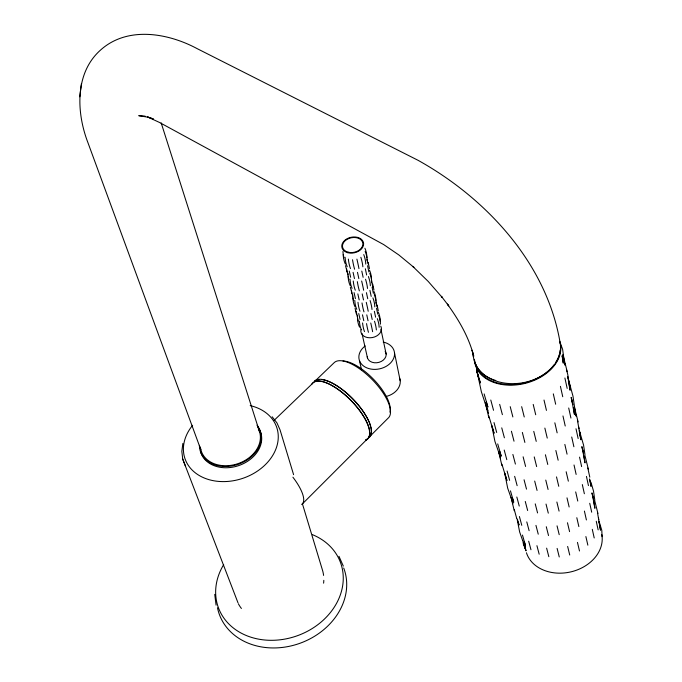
<?xml version="1.0" encoding="UTF-8"?>
<svg xmlns="http://www.w3.org/2000/svg" width="682" height="682" viewBox="0 0 682 682"><rect width="100%" height="100%" fill="white"/><g stroke="black" fill="none" stroke-linecap="round" stroke-linejoin="round"><path stroke-width="1.02" d="M560.169 343.097C546.973 263.806 486.547 198.402 418.1 160.33L197.038 48.584C167.823 32.924 127.398 25.942 100.604 50.008C74.594 73.008 76.393 112.615 87.884 142.538L200.883 449.83M79.785 96.827L81.439 83.554M182.844 443.479L181.838 451.39L182.733 459.097L237.984 602.786M367.3 438.978L301.836 504.467A39.94 13.188 45.4 0 0 292.91 477.204M274.155 420.325L312.919 383.096A39.002 14.808 45.5 0 1 352.978 402.636A39.002 14.808 45.5 0 1 365.569 439.967M141.745 116.451L145.641 116.324M144.661 116.23L138.761 115.676L148.139 117.244L153.348 118.949L147.559 116.937L159.579 122.496L383.676 244.574L398.868 254.966L413.897 267.353L412.84 266.474L428.236 281.453L442.337 297.582L441.373 296.329L448.739 305.894L447.341 304.078C458.798 319.884 468.901 337.147 473.743 356.217L472.114 350.207L473.436 357.095M272.144 416.77L276.96 422.908L280.063 429.924L293.592 474.663M524.04 544.449L525.916 550.834A38.814 30.477 -12.7 0 1 525.549 548.874L523.546 544.875L522.821 540.613M338.971 556.299L343.327 566.103M525.558 548.874L523.623 542.497M182.733 459.097L185.53 466.292M522.574 540.34L519.658 532.028L517.067 518.84M512.284 501.253L507.655 488.073L504.885 474.075M499.795 455.397L494.919 441.382L491.935 426.514M476.897 371.988L478.38 376.268M356.379 314.01L355.058 308.145M514.237 510.707L511.057 497.391M516.717 518.516L514.322 509.727M352.79 296.295L350.343 287.199M357.462 317.053L356.14 311.188M594.695 500.571L597.943 513.503M501.952 465.661L498.559 451.527M347.99 274.931L345.484 265.648M584.892 455.354L588.319 469.08M590.936 482.225L593.519 491.091L594.806 500.094M488.9 417.793L485.277 402.755M518.303 522.71L519.045 525.029L518.098 521.568M161.165 122.879L259.672 432.218M521.79 525.336L519.411 516.555M574.466 407.307L578.097 421.902M509.624 480.341L507.101 471.006M567.748 376.95L572.974 396.123L575.19 411.323M496.692 432.499L494.007 422.559M519.249 506.061L516.82 497.007M530.971 549.735L528.686 541.21M506.794 459.668L504.211 450.043M504.842 473.197L506.939 480.537L501.909 464.169M524.245 541.542L525.532 545.711L522.472 535.063M493.538 410.283L490.784 400.027M478.176 375.151L480.384 382.96L477.536 374.708L477.025 369.064L477.383 372.56M491.85 425.466L494.075 433.275L488.713 415.73M499.787 451.458L501.227 456.164L497.715 443.905M512.387 497.86L513.742 502.276L510.468 490.869M377.086 304.999L378.314 310.89M529.121 530.69L526.785 521.901M486.377 402.09L487.903 407.103L484.135 393.915M372.679 284.002L373.949 290.063M375.961 301.973L377.078 306.849M360.062 319.398L358.749 313.532M504.399 437.81L501.747 427.861M517.144 485.678L514.654 476.343M368.152 262.391L369.456 268.631M367.01 259.339L368.127 263.968M371.554 280.967L372.824 287.028M355.424 298.648L354.069 292.612M302.518 504.151L322.509 570.254A45.447 37.467 -20.4 0 1 323.592 575.412M350.642 277.284L349.252 271.069M527.655 510.511L525.268 501.458M539.172 554.21L536.922 545.677M515.413 464.084L512.873 454.451M599.163 521.721L601.788 530.281L602.104 536.649M502.387 414.656L499.676 404.383M477.963 374.691L478.44 376.311M372.108 287.301L373.386 293.354M376.524 308.281L377.76 314.163M579.444 430.853L583.562 445.065L584.951 454.621M367.564 265.699L368.877 271.93M562.872 354.427L567.219 371.716M568.345 380.079L570.101 386.097M526.504 489.13L524.066 479.778M538.243 534.177L535.95 525.387M514.015 441.203L511.415 431.246M548.822 556.683L546.623 548.14M525.6 466.454L523.12 456.804M537.569 512.941L535.234 503.87M512.864 416.949L510.221 406.66M374.367 311.307L375.62 317.19M537.066 490.426L534.688 481.066M548.516 535.541L546.282 526.734M365.33 268.759L366.652 274.991M369.917 290.344L371.196 296.397M359.184 299.935L357.845 293.899M363.779 320.693L362.474 314.82M524.876 442.422L522.352 432.448M354.461 278.571L353.08 272.357M477.724 373.881L476.846 370.59L481.356 391.707L487.306 409.712L486.104 404.656M589.512 478.934L590.442 482.455M597.534 512.89L600.51 530.187L599.367 523.904M577.449 420.257L580.859 439.779L579.606 432.925M579.453 432.593L580.186 435.406M587.799 467.98L589.794 477.178M582.368 448.713L585.003 462.882L583.937 456.105M592.428 494.962L594.9 508.295L593.886 501.807M586.443 476.411L588.455 485.593M596.256 521.253L598.157 529.905M566.435 369.456L567.791 374.665L570.092 390.249L568.37 381.033M571.661 399.516L574.483 414.596L573.357 407.512M576.009 428.756L578.148 438.526M579.547 457.128L581.627 466.59M589.734 503.299L591.695 512.199M592.291 529.326L594.21 537.962M524.245 416.983L521.662 406.677M536.649 466.582L534.228 456.914M548.294 513.154L546.026 504.066M559.257 556.964L557.117 548.413M564.901 378.007L567.177 388.416M568.703 407.998L570.928 418.075M571.721 437.009L573.894 446.761M582.317 484.578L584.363 493.742M560.425 386.336L562.744 396.736M574.022 464.988L576.145 474.433M584.406 511.065L586.409 519.957M585.881 536.555L587.85 545.165M583.604 453.47L581.874 446.625L583.008 451.373M593.604 499.446L591.942 492.89L593.008 497.357M562.965 415.952L565.233 426.011M564.849 444.434L567.066 454.169M575.685 491.91L577.773 501.057M572.974 404.571L571.158 397.418L572.36 402.474M553.298 393.864L555.668 404.238M566.162 471.748L568.345 481.168M576.81 517.715L578.856 526.581M554.833 422.814L557.151 432.857M566.998 497.86L569.146 506.99M577.466 542.403L579.487 550.996M544.006 400.044L546.444 410.394M555.864 450.504L558.149 460.214M536.231 441.365L533.767 431.374M548.081 489.463L545.771 480.085M559.214 534.671L557.041 525.848M544.858 428.083L547.254 438.1M556.512 476.906L558.763 486.3M567.467 522.762L569.572 531.61M533.205 404.417L535.711 414.75M545.412 454.766L547.765 464.451M556.87 502.012L559.078 511.116M567.646 546.452L569.726 555.02M366.43 292.672L367.734 298.716M370.94 313.618L372.202 319.491M361.792 271.104L363.131 277.327M488.551 413.582L487.34 408.518L487.775 410.547M564.824 364.239L563.102 356.942L564.253 362.236M575.923 415.364L574.278 408.399L576.137 416.293M499.377 453.419L500.503 458.176M525.822 550.536L524.833 546.308L525.268 548.302M511.858 499.284L512.915 503.759M359.431 360.548L361.562 369.789M358.843 278.588L357.487 272.365M363.515 299.961L362.193 293.916M368.041 320.728L366.763 314.854M517.553 519.607L517.936 521.329M361.972 333.413L367.521 358.135M563.758 359.269L565.105 365.484M568.498 381.127L568.95 383.182L567.893 377.01M579.299 430.871L579.93 433.761L579.41 430.811M599.197 522.523L599.572 524.236L599.094 521.534M380.931 329.278L386.148 354.069M394.511 352.892L400.206 380.761M589.777 479.787L590.979 486.334L590.339 481.773M598.464 517.928L598.779 519.727M578.711 426.881L579.061 428.842M564.099 360.19L562.633 349.397L560.033 342.245A43.87 30.98 -13.8 0 1 522.318 384.017A43.87 30.98 -13.8 0 1 474.374 359.329M346.584 268.708L347.036 271.947M351.435 290.259L351.861 293.396M214.745 594.372L216.075 605.173M560.22 350.113A43.435 30.673 -13.8 0 1 555.745 362.457M553.972 364.981A43.435 30.673 -13.8 0 1 509.113 384.546A43.435 30.673 -13.8 0 1 475.235 362.943M495.814 380.522A43.495 30.673 -13.8 0 1 474.467 359.874M311.597 384.529A39.283 14.91 45.5 0 1 351.307 400.709A39.283 14.91 45.5 0 1 365.757 440.18M314.411 381.264A39.258 14.953 45.5 0 1 353.012 399.038A39.258 14.953 45.5 0 1 369.158 437.512M385.177 351.401A9.574 7.263 -12.2 0 1 379.158 362.295A9.574 7.263 -12.2 0 1 367.223 356.746M323.814 580.339A45.447 37.467 -20.4 0 1 323.6 583.178M241.419 608.455A45.447 37.467 -20.4 0 1 238.359 603.775M250.2 405.62A48.465 37.34 -18.8 0 1 272.647 455.559A48.465 37.34 -18.8 0 1 205.529 478.508A48.465 37.34 -18.8 0 1 192.614 425.312M343.702 568.012A66.367 54.892 -20.5 0 1 296.875 644.319A66.367 54.892 -20.5 0 1 217.49 607.807M312.475 534.671A65.088 53.673 -20.4 0 1 334.453 606.886A65.088 53.673 -20.4 0 1 247.788 636.11A65.088 53.673 -20.4 0 1 223.679 564.611M399.609 378.16A17.664 13.58 -12.2 0 1 385.662 396.566M383.19 342.057A18.022 13.666 -12.2 0 1 392.039 361.196A18.022 13.666 -12.2 0 1 365.151 367.052A18.022 13.666 -12.2 0 1 365.185 345.987M380.786 326.149A10.435 7.817 -12.2 0 1 372.295 337.573A10.435 7.817 -12.2 0 1 360.889 329.721M359.55 327.13A46.12 30.664 -21 0 1 357.598 318.443M361.375 329.815A45.933 26.879 -48.9 0 1 359.431 321.137M364.503 331.631A45.788 19.164 -71.4 0 1 362.577 322.953M368.459 332.296A45.711 8.704 -89.8 0 1 366.549 323.609M370.752 323.012A45.711 2.992 73.5 0 1 372.636 331.699M374.52 321.256A45.788 14.254 56.3 0 1 376.379 329.943M377.291 318.596A45.924 23.503 36.1 0 1 379.132 327.292M378.638 315.451A46.095 29.352 10.9 0 1 380.462 324.163M378.357 312.305A46.282 30.843 -18.8 0 1 380.181 321.017M358.238 321.103A46.35 29.795 8.9 0 1 357.351 315.297M354.955 306.704A46.785 31.543 -21.1 0 1 352.944 297.77M356.797 309.398A46.598 27.647 -49.2 0 1 354.793 300.464M359.968 311.214A46.47 19.701 -71.7 0 1 357.982 302.279M363.975 311.87A46.393 8.943 -89.9 0 1 362.006 302.936M366.268 302.331A46.402 3.069 73.6 0 1 368.203 311.265M370.096 300.549A46.47 14.654 56.5 0 1 372.014 309.5M372.909 297.881A46.606 24.16 36.5 0 1 374.802 306.832M374.282 294.718A46.768 30.187 11.2 0 1 376.166 303.678M374 291.564A46.947 31.739 -18.8 0 1 375.884 300.523M353.617 300.574A47.024 30.664 9.2 0 1 352.696 294.607M350.224 285.681A47.467 32.463 -21.2 0 1 348.152 276.483M352.083 288.384A47.288 28.439 -49.6 0 1 350.019 279.185M355.288 290.2A47.177 20.255 -72 0 1 353.25 281.01M359.354 290.856A47.109 9.19 89.9 0 1 357.334 281.657M361.656 281.035A47.118 3.154 73.6 0 1 363.651 290.242M365.543 279.245A47.186 15.064 56.8 0 1 367.513 288.452M368.399 276.551A47.314 24.842 36.9 0 1 370.352 285.767M369.797 273.38A47.459 31.057 11.5 0 1 371.733 282.604M369.525 270.208A47.629 32.668 -18.8 0 1 371.46 279.441M348.86 279.458A47.714 31.56 9.4 0 1 347.905 273.312M345.348 264.045A48.166 33.427 -21.4 0 1 343.217 254.574M347.232 266.747A48.013 29.266 -50.1 0 1 345.109 257.285M350.48 268.572A47.911 20.835 -72.4 0 1 348.374 259.1M354.597 269.211A47.851 9.454 89.7 0 1 352.517 259.748M356.899 259.117A47.859 3.248 73.7 0 1 358.954 268.589M360.855 257.302A47.936 15.481 57.1 0 1 362.875 266.79M363.762 254.599A48.047 25.549 37.3 0 1 365.765 264.087M365.185 251.411A48.175 31.969 11.9 0 1 367.18 260.908M364.913 248.231A48.328 33.64 -18.9 0 1 366.907 257.728M343.967 257.719A48.422 32.497 9.7 0 1 342.978 251.394M318.818 379.567A38.976 14.842 45.5 0 0 314.615 381.468L334.078 362.764A38.703 15.302 45.5 0 1 372.517 379.908A38.703 15.302 45.5 0 1 388.015 418.254L368.962 437.315A38.976 14.842 45.5 0 0 371.255 432.456M321.503 379.559A38.976 14.842 45.5 0 1 369.124 422.226M369.542 423.275A38.976 14.842 45.5 0 1 370.539 426.284M370.778 427.23A38.976 14.842 45.5 0 1 371.289 430.734M342.978 360.974A36.436 14.441 45.5 0 1 375.194 381.042A36.436 14.441 45.5 0 1 389.848 412.141M259.066 428.867A31.594 24.339 -18.8 0 1 240.124 465.081A31.594 24.339 -18.8 0 1 200.474 451.365M199.971 448.526A31.594 24.339 -18.8 0 1 199.869 446.591M257.412 426.489A31.594 24.339 -18.8 0 1 258.563 428.049M257.003 425.201A31.619 24.347 -18.8 0 1 238.512 464.237A31.619 24.347 -18.8 0 1 199.408 445.32M601.822 534.662A38.814 30.477 -12.7 0 1 571.149 571.814A38.814 30.477 -12.7 0 1 526.436 552.752M258.29 428.782A30.699 23.64 -18.8 0 1 237.711 463.743A30.699 23.64 -18.8 0 1 200.517 448.006M559.777 341.307A43.938 32.659 -9.5 0 1 521.321 383.003A43.938 32.659 -9.5 0 1 473.231 354.359M562.59 357.837L562.087 355.74L563.281 363.165L562.59 357.837M348.127 252.204A10.332 7.4 -12.1 0 0 362.884 243.534A10.332 7.4 -12.1 0 0 347.044 239.373A10.332 7.4 -12.1 0 0 348.127 252.204M347.811 252.707A11.057 7.928 -12.1 0 0 363.608 243.431A11.057 7.928 -12.1 0 0 346.644 238.981A11.057 7.928 -12.1 0 0 347.811 252.707"/></g></svg>
